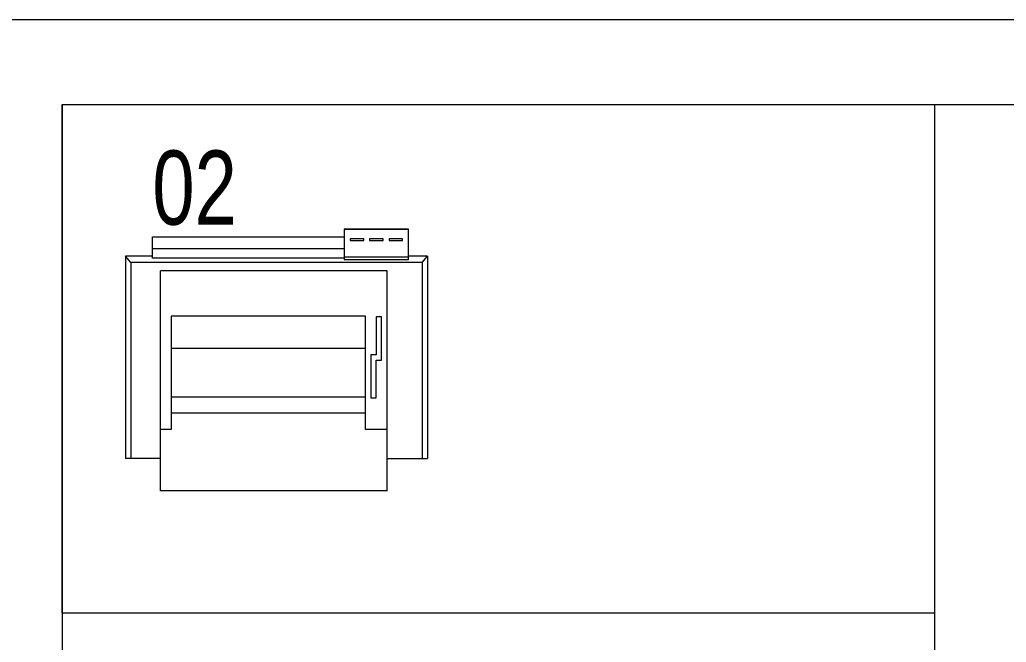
# Model space of a CAD drawing. Header units: millimetres. Extents: x -2143172 to 5255, y -610845 to 279739.
# Drawn here: x -1230841 to -1229677, y -23149 to -22415 of the extents above; entities that cross this region are included whole.
import ezdxf

# ---------------------------------------------------------------- set-up
doc = ezdxf.new("R2010")
doc.units = ezdxf.units.MM
doc.header["$LTSCALE"] = 30
doc.layers.get('0').update_dxf_attribs({"lineweight": 5})
for name, color, linetype, lineweight in [('72_EGR_EQP_TAG', 142, 'Continuous', 5), ('LOADING', 163, 'Continuous', 5), ('Walls', 32, 'Continuous', 5)]:
    doc.layers.add(name, color=color, linetype=linetype, lineweight=lineweight)
doc.styles.add('X3G_ENTITY_257CFD', font='swisscl.ttf', dxfattribs={"height": 200})

# ---------------------------------------------------------------- blocks, each defined once
blk = doc.blocks.new('ITPPLT2C-P')
at = {"color": 0}
for p, q in [((0.0229, 0.0318), (0.2618, 0.0318)), ((0.0304, 0.0256), (0.0229, 0.0318)), ((0.0229, 0), (0.0229, 0.0318)), ((0.0304, -0.3182), (0.0304, 0.0256)), ((0.0304, 0.0256), (0.2618, 0.0256)), ((0.2618, -0.0096), (0.2618, 0.0318)), ((0, 0), (0, -0.2262)), ((0.0252, 0), (0, 0)), ((0.0139, 0), (0.0139, -0.2262)), ((0.0252, 0), (0.0139, 0)), ((0.0252, -0.2262), (0.0252, 0)), ((0.0401, -0.2769), (0.0401, -0.0096)), ((0.3, -0.0096), (0.0401, -0.0096)), ((0.2274, -0.0222), (0.2274, -0.0096)), ((0.3, -0.2769), (0.3, -0.0096)), ((0.0939, -0.2515), (0.0939, -0.0222)), ((0.0939, -0.0222), (0.2274, -0.0222)), ((0.1321, -0.2515), (0.1321, -0.0222)), ((0.1894, -0.2515), (0.1894, -0.0222)), ((0.2082, -0.2515), (0.2082, -0.0222)), ((-0.0091, -0.2262), (0.0267, -0.2262)), ((-0.0091, -0.3023), (-0.0091, -0.2262)), ((-0.0087, -0.2262), (0.0236, -0.2262)), ((-0.0087, -0.3023), (-0.0087, -0.2262)), ((0, -0.2262), (0.0252, -0.2262)), ((0.0139, -0.2262), (0.0252, -0.2262)), ((0.0236, -0.2262), (0.0236, -0.3023)), ((0.0267, -0.2262), (0.0267, -0.3023)), ((0.0023, -0.2495), (0.0023, -0.2334)), ((0.0023, -0.2334), (0.0045, -0.2334)), ((0.0045, -0.2334), (0.0045, -0.2495)), ((0.0045, -0.2495), (0.0023, -0.2495)), ((0.2274, -0.2515), (0.0939, -0.2515)), ((0.2274, -0.2769), (0.2274, -0.2515)), ((0.0023, -0.2721), (0.0023, -0.2562)), ((0.0023, -0.2562), (0.0045, -0.2562)), ((0.0045, -0.2562), (0.0045, -0.2721)), ((0.0947, -0.2701), (0.0947, -0.2641)), ((0.0947, -0.2641), (0.1395, -0.2641)), ((0.1395, -0.2575), (0.19, -0.2575)), ((0.1395, -0.2641), (0.1395, -0.2575)), ((0.19, -0.2641), (0.1457, -0.2641)), ((0.1457, -0.2641), (0.1457, -0.2701)), ((0.19, -0.2575), (0.19, -0.2641)), ((0.0045, -0.2721), (0.0023, -0.2721)), ((0.0023, -0.295), (0.0023, -0.2793)), ((0.0023, -0.2793), (0.0045, -0.2793)), ((0.0045, -0.2793), (0.0045, -0.295)), ((0.3, -0.2769), (0.0401, -0.2769)), ((0.1457, -0.2701), (0.0947, -0.2701)), ((0.2618, -0.2769), (0.2618, -0.3246)), ((0.0267, -0.3023), (-0.0091, -0.3023)), ((0.0236, -0.3023), (-0.0087, -0.3023)), ((0.0045, -0.295), (0.0023, -0.295)), ((0.0229, -0.3246), (0.0229, -0.3023)), ((0.0304, -0.3182), (0.0229, -0.3246)), ((0.0229, -0.3246), (0.2618, -0.3246)), ((0.0304, -0.3182), (0.2618, -0.3182))]:
    blk.add_line(p, q, dxfattribs=at)
blk = doc.blocks.new('GF21043-P')
at = {"color": 0}
for p, q in [((0.8, 0), (0.8, 0.75)), ((-0.8, 0), (0.8, 0))]:
    blk.add_line(p, q, dxfattribs=at)

msp = doc.modelspace()

# ---------------------------------------------------------------- linework, layer by layer
at = {"layer": 'LOADING'}
msp.add_line((-1230790.9, -23114.7, -0.1), (-1229760.9, -23114.7, -0.1), dxfattribs=at)
at = {"layer": 'LOADING', "elevation": -0.1}
msp.add_lwpolyline([(-1230790.9, -23114.7), (-1230790.9, -22514.7), (-1229760.9, -22514.7)], dxfattribs=at)
at = {"layer": 'Walls'}
for p, q in [((-1226490.9, -22414.7), (-1234490.9, -22414.7)), ((-1230790.9, -22514.7), (-1230790.9, -25804.7)), ((-1230790.9, -22514.7), (-1226590.9, -22514.7))]:
    msp.add_line(p, q, dxfattribs=at)

# ---------------------------------------------------------------- block references
at = {"layer": 'LOADING', "extrusion": (1.19929e-18, 8.17187e-07, 1), "xscale": -1000.000000000004, "yscale": 1000.000000000004, "zscale": 1000.000000000004, "rotation": 270}
msp.add_blockref('GF21043-P', (-1229760.9, -23314.7, -0.1), dxfattribs=at)
at = {"layer": 'LOADING', "extrusion": (-8.17187e-07, 1.1992e-18, -1), "xscale": 1000.000000000005, "yscale": 1000.000000000005, "zscale": 1000.000000000005, "rotation": 269.9999999932569}
msp.add_blockref('ITPPLT2C-P', (1230684.2, -22670.8, 1.1), dxfattribs=at)

# ---------------------------------------------------------------- texts
at = {"layer": '72_EGR_EQP_TAG', "insert": (-1230634.5, -22569.1, -0.1), "char_height": 87.47, "attachment_point": 2, "style": 'X3G_ENTITY_257CFD'}
msp.add_mtext('02', dxfattribs=at)

doc.saveas('drawing.dxf')
